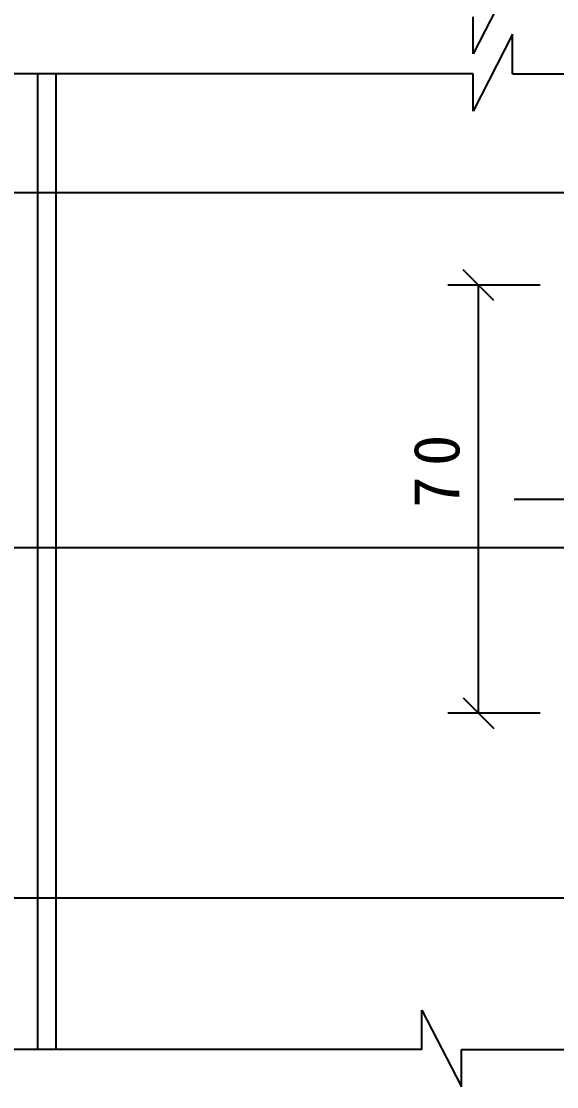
# Model space of a CAD drawing. Header units: metres. Extents: x 0 to 420, y 0 to 297.
# Drawn here: x 186.2 to 221.1, y 69.8 to 139.3 of the extents above; entities that cross this region are included whole.
import ezdxf

# ---------------------------------------------------------------- set-up
doc = ezdxf.new("R2010")
doc.units = ezdxf.units.M

msp = doc.modelspace()

# ---------------------------------------------------------------- linework, layer by layer
for p, q in [((218.22, 142.19), (215.65, 137.19)), ((215.65, 137.19), (215.65, 139.61)), ((218.22, 138.47), (215.65, 133.46)), ((218.22, 135.89), (218.22, 138.47)), ((215.65, 135.89), (181.43, 135.89)), ((187.22, 135.89), (187.22, 72.22)), ((188.41, 135.89), (188.41, 72.22)), ((215.65, 133.46), (215.65, 135.89)), ((218.23, 135.89), (273.67, 135.89)), ((142.14, 128.15), (242.64, 128.15)), ((217.01, 121.09), (215.01, 123.09)), ((220.04, 122.09), (214.01, 122.09)), ((216.01, 94.18), (216.01, 122.09)), ((218.33, 108.13), (275.08, 108.13)), ((144.94, 104.97), (245.92, 104.97)), ((215.01, 95.18), (217.01, 93.18)), ((220.04, 94.18), (214.01, 94.18)), ((255.57, 82.11), (143.49, 82.11)), ((212.31, 74.8), (214.89, 69.8)), ((212.31, 72.22), (212.31, 74.8)), ((212.31, 72.22), (181.46, 72.22)), ((214.89, 72.22), (274.17, 72.22)), ((214.89, 69.8), (214.89, 72.22))]:
    msp.add_line(p, q)

# ---------------------------------------------------------------- texts
for s, p in [('0', (214.76, 110.3)), ('7', (214.76, 107.57))]:
    msp.add_text(s, height=3, rotation=90).set_placement(p)

doc.saveas('drawing.dxf')
